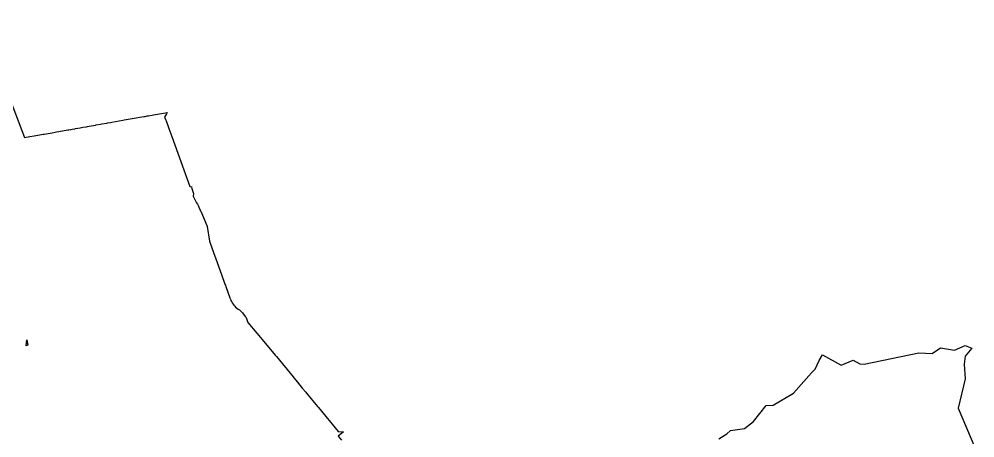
# Model space of a CAD drawing. Header units: metres. Extents: x 198218 to 208474, y 536547 to 547345.
# Drawn here: x 202990 to 207522, y 541346 to 543331 of the extents above; entities that cross this region are included whole.
import ezdxf

# ---------------------------------------------------------------- set-up
doc = ezdxf.new("R2010")
doc.units = ezdxf.units.M
doc.layers.add('ZONING', color=5, linetype='Continuous')

msp = doc.modelspace()

# ---------------------------------------------------------------- linework, layer by layer
at = {"layer": 'ZONING'}
for points in [[(202801, 543331.3), (203014.8, 542769.8), (203039.9, 542774.2), (203061.1, 542777.9), (203103.9, 542785.4), (203108.2, 542786.2), (203117.3, 542787.8), (203146.6, 542792.9), (203161, 542795.4), (203167.7, 542796.6), (203177.9, 542798.4), (203221.1, 542805.9), (203225.1, 542806.6), (203233.4, 542808.1), (203234.6, 542808.3), (203241, 542809.4), (203253.5, 542811.6), (203257.5, 542812.3), (203278.7, 542816), (203292.6, 542818.4), (203309.1, 542821.3), (203313.3, 542822), (203321.4, 542823.3), (203351.7, 542829.2), (203354.8, 542829.8), (203355.8, 542829.9), (203376.3, 542833.5), (203382.4, 542834.6), (203406.4, 542838.8), (203409.2, 542839.3), (203423, 542841.7), (203428.9, 542842.8), (203482.1, 542852), (203488, 542853.1), (203506.7, 542856.3), (203525.4, 542859.6), (203544.1, 542862.9), (203562.8, 542866.1), (203581.6, 542869.4), (203587.5, 542870.4), (203597.1, 542872.1), (203603.7, 542873.3), (203620, 542876.1), (203627.2, 542877.3), (203674.4, 542885.5), (203692.5, 542888.7), (203689.2, 542883), (203679.9, 542867), (203683.9, 542856), (203686.7, 542848.3), (203692.8, 542831.5), (203699.5, 542812.8), (203704, 542800.4), (203708.6, 542787.7), (203713.3, 542774.6), (203713.2, 542774.6), (203798.9, 542537.4), (203808.8, 542536), (203806.5, 542532.9), (203817, 542504.3), (203815.3, 542492.4), (203822, 542479.2), (203828.3, 542466.8), (203831.3, 542460.9), (203834.9, 542453.8), (203839.7, 542444.5), (203841.9, 542439.4), (203848.1, 542425.2), (203848.4, 542424.4), (203851.6, 542420.9), (203879.6, 542352.9), (203881.9, 542347.5), (203892.2, 542278.9), (203911.9, 542224.2), (203922.2, 542195.5), (203949.4, 542120), (203965.9, 542074.3), (203967.6, 542069.6), (203969.7, 542063.9), (203989.1, 542010), (203991.5, 542003.8), (203994.2, 541997.8), (203997.2, 541991.8), (204000.5, 541986.1), (204004.1, 541980.5), (204007.9, 541975), (204012, 541969.8), (204016.1, 541964.9), (204029.1, 541956.9), (204034.3, 541953.8), (204037.1, 541952.1), (204048.5, 541938.3), (204062.1, 541921.8), (204066.6, 541916.4), (204069.7, 541907.9), (204075, 541893.7), (204117.7, 541842), (204134.4, 541821.9), (204203.1, 541738.7), (204209.5, 541731), (204289.2, 541634.6), (204293, 541630), (204309.5, 541610.2), (204332.5, 541582.3), (204349.1, 541562.2), (204352.9, 541557.6), (204405.2, 541494.4), (204409, 541489.8), (204502.6, 541376.7), (204527.5, 541374.3), (204503, 541353.6), (204518.3, 541335.3)], [(206308.3, 541341.1), (206346.1, 541364.5), (206363.2, 541381.2), (206429.9, 541390.1), (206472.5, 541424.3), (206531.6, 541499.2), (206565.9, 541500.9), (206662, 541557.7), (206746.9, 541654.9), (206763.6, 541671.7), (206783.1, 541712.6), (206799.8, 541739.9), (206888.3, 541689.9), (206944, 541714.7), (206976.5, 541696.3), (206997.2, 541695), (207256, 541749.3), (207319.2, 541746.7), (207357.9, 541773.4), (207425.6, 541761.2), (207475.8, 541783.4), (207507.8, 541771.8), (207475.2, 541732.7), (207470.2, 541695.7), (207475.3, 541625.5), (207441.9, 541487.2), (207521.7, 541300.7)], [(206308.3, 541341.1), (206346.1, 541364.5), (206363.2, 541381.2), (206429.9, 541390.1), (206472.5, 541424.3), (206531.6, 541499.2), (206565.9, 541500.9), (206662, 541557.7), (206746.9, 541654.9), (206763.6, 541671.7), (206783.1, 541712.6), (206799.8, 541739.9), (206888.3, 541689.9), (206944, 541714.7), (206976.5, 541696.3), (206997.2, 541695), (207256, 541749.3), (207319.2, 541746.7), (207357.9, 541773.4), (207425.6, 541761.2), (207475.8, 541783.4), (207507.8, 541771.8), (207475.2, 541732.7), (207470.2, 541695.7), (207475.3, 541625.5), (207441.9, 541487.2), (207521.7, 541300.7)]]:
    msp.add_lwpolyline(points, dxfattribs=at)
msp.add_lwpolyline([(203022.5, 541782.4), (203026.6, 541810.2), (203031.8, 541784.9), (203022.5, 541782.4)], close=True, dxfattribs=at)

doc.saveas('drawing.dxf')
